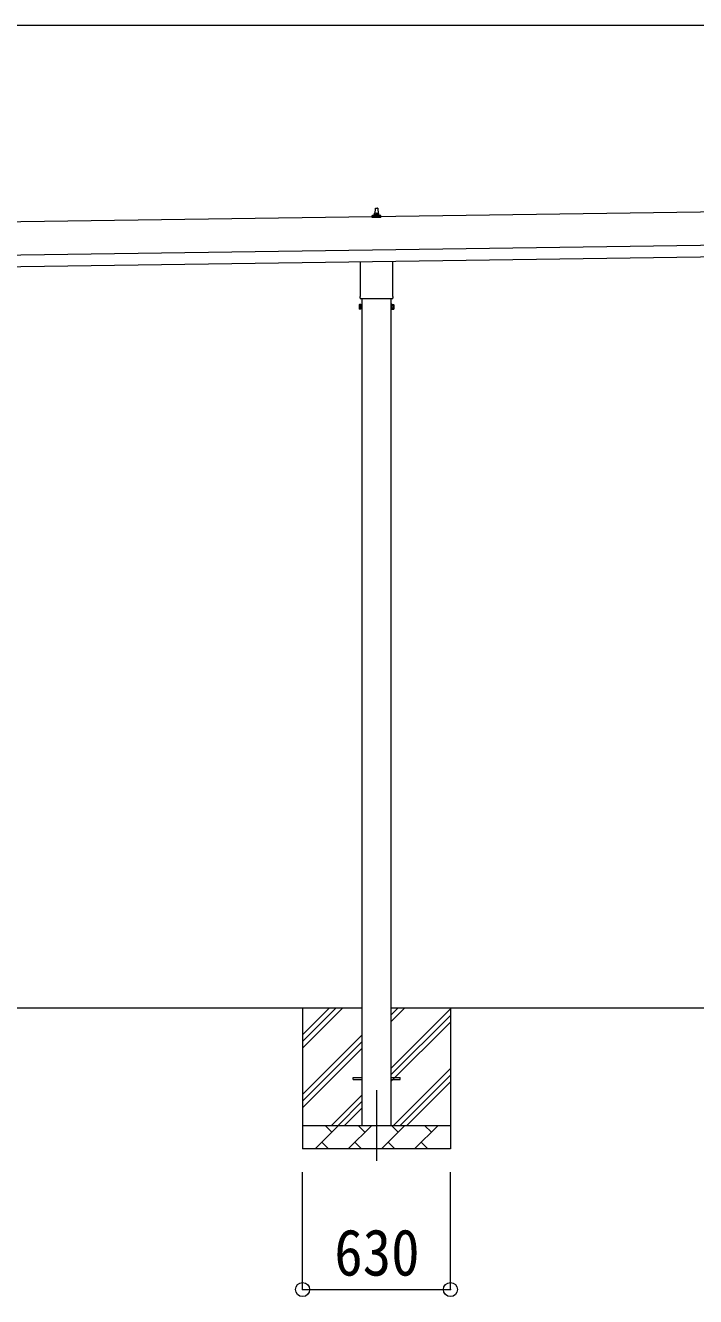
# Model space of a CAD drawing. Units: millimetres at full size, sheet at 1:60; details may follow other scales. Extents: x -16864 to 16864, y -11640 to 11640.
# Drawn here: x 2144 to 5000, y -7923 to -2506 of the extents above; entities that cross this region are included whole.
import ezdxf
from ezdxf.enums import TextEntityAlignment as Align

# ---------------------------------------------------------------- set-up
doc = ezdxf.new("R2010")
doc.units = ezdxf.units.MM
doc.header["$LTSCALE"] = 60
doc.header["$PDMODE"] = 32
doc.header["$PDSIZE"] = 60
doc.linetypes.add('CHAIN1', pattern=[8, 5, -1, 1, -1])
for name, color, linetype, lineweight in [('0-1_Defpoints', 7, 'CHAIN1', 9), ('0-2_TEXT1', 4, 'Continuous', 9), ('0-3_SHAPE', 7, 'Continuous', 9), ('0-8_TABLE1', 6, 'Continuous', 9)]:
    doc.layers.add(name, color=color, linetype=linetype, lineweight=lineweight)
doc.styles.add('ＭＳ ゴシック', font='')
doc.styles.get('ＭＳ ゴシック').set_extended_font_data('MS Gothic')

msp = doc.modelspace()

# ---------------------------------------------------------------- linework, layer by layer
at = {"layer": '0-1_Defpoints'}
msp.add_line((3640.59, -7043.97), (3640.59, -7392.97), dxfattribs=at)
at = {"layer": '0-2_TEXT1'}
for p, q in [((6480.66, -3281.28), (850.19, -3361.72)), ((3634.9, -3309), (3635.62, -3285.48)), ((3636.62, -3284.5), (3645.17, -3284.5)), ((3646.17, -3285.48), (3646.9, -3309)), ((3622.65, -3324.5), (3622.65, -3316.79)), ((3659.15, -3324.5), (3622.65, -3324.5)), ((3623.03, -3316), (3658.76, -3316)), ((3623.41, -3315.82), (3630.13, -3314.19)), ((3630.51, -3314), (3651.28, -3314)), ((3630.9, -3313.22), (3630.9, -3309)), ((3631.9, -3309), (3649.9, -3309)), ((3650.9, -3313.22), (3650.9, -3309)), ((3658.38, -3315.82), (3651.66, -3314.19)), ((3659.15, -3324.5), (3659.15, -3316.79)), ((852.19, -3501.7), (6482.66, -3421.27)), ((852.91, -3551.7), (6483.37, -3471.26)), ((3572.29, -3658.49), (3572.29, -3512.85)), ((3708.89, -3510.9), (3708.89, -3658.49)), ((3570.59, -3667.26), (3570.59, -3661.76)), ((3708.53, -3670.76), (3572.65, -3670.76)), ((3578.09, -3670.76), (3578.09, -7193.97)), ((3703.09, -7193.97), (3703.09, -3670.76)), ((3710.59, -3661.76), (3710.59, -3667.26)), ((3566.59, -3696.76), (3567.35, -3695.45)), ((3566.59, -3696.76), (3566.59, -3713.76)), ((3566.59, -3713.76), (3567.35, -3715.08)), ((3573.59, -3700.35), (3567.35, -3700.35)), ((3573.59, -3710.17), (3567.35, -3710.17)), ((3573.59, -3715.08), (3567.35, -3715.08)), ((3576.09, -3714.46), (3573.59, -3714.46)), ((3705.09, -3714.46), (3707.59, -3714.46)), ((3707.59, -3700.35), (3713.83, -3700.35)), ((3707.59, -3710.17), (3713.83, -3710.17)), ((3707.59, -3715.08), (3713.83, -3715.08)), ((3714.59, -3696.76), (3713.83, -3695.45)), ((3714.59, -3713.76), (3713.83, -3715.08)), ((3714.59, -3696.76), (3714.59, -3713.76)), ((3540.59, -6989.47), (3578.09, -6989.47)), ((3540.59, -6998.47), (3540.59, -6989.47)), ((3540.59, -6989.47), (3578.09, -6989.47)), ((3540.59, -6998.47), (3540.59, -6989.47)), ((3540.59, -6998.47), (3578.09, -6998.47)), ((3540.59, -6998.47), (3578.09, -6998.47)), ((3703.09, -6989.47), (3740.59, -6989.47)), ((3703.09, -6989.47), (3740.59, -6989.47)), ((3703.09, -6998.47), (3740.59, -6998.47)), ((3703.09, -6998.47), (3740.59, -6998.47)), ((3740.59, -6998.47), (3740.59, -6989.47)), ((3740.59, -6998.47), (3740.59, -6989.47))]:
    msp.add_line(p, q, dxfattribs=at)
for points in [[(3573.59, -3715.08), (3573.59, -3695.45), (3567.35, -3695.45)], [(3573.59, -3714.46), (3573.59, -3696.06), (3576.09, -3696.06)], [(3707.59, -3714.46), (3707.59, -3696.06), (3705.09, -3696.06)], [(3707.59, -3715.08), (3707.59, -3695.45), (3713.83, -3695.45)]]:
    msp.add_lwpolyline(points, dxfattribs=at)
for points in [[(3576.09, -3715.76), (3576.09, -3694.76), (3578.09, -3694.76), (3578.09, -3715.76)], [(3705.09, -3715.76), (3705.09, -3694.76), (3703.09, -3694.76), (3703.09, -3715.76)]]:
    msp.add_lwpolyline(points, close=True, dxfattribs=at)
for centre, radius, start, end in [((3636.62, -3285.5), 1, 90, 178.60509), ((3645.17, -3285.5), 1, 1.39491, 90), ((3623.65, -3316.79), 1, 103.62699, 180), ((3629.9, -3313.22), 1, 283.62699, 0), ((3634.98, -3309.64), 4.13, 90, 171.17633), ((3631.9, -3310), 1, 90, 180), ((3644.23, -3309), 4.83, 133.60282, 180), ((3637.56, -3309), 4.83, 0, 46.39718), ((3646.81, -3309.64), 4.13, 8.82367, 90), ((3649.9, -3310), 1, 0, 90), ((3651.9, -3313.22), 1, 180, 256.37301), ((3658.15, -3316.79), 1, 0, 76.37301), ((3574.59, -3661.76), 4, 125.09963, 180), ((3574.59, -3667.26), 4, 180, 194.47751), ((3574.59, -3667.26), 4, 194.47751, 241.04498), ((3706.59, -3667.26), 4, 298.95502, 345.52249), ((3706.59, -3661.76), 4, 0, 54.90037), ((3706.59, -3667.26), 4, 345.52249, 0), ((3570.93, -3697.9), 4.34, 145.61575, 214.38425), ((3582.83, -3705.26), 16.24, 162.41205, 197.58795), ((3570.93, -3712.62), 4.34, 145.61575, 214.38425), ((3710.24, -3697.9), 4.34, 325.61575, 34.38425), ((3698.35, -3705.26), 16.24, 342.41205, 17.58795), ((3710.24, -3712.62), 4.34, 325.61575, 34.38425)]:
    msp.add_arc(centre, radius, start, end, dxfattribs=at)
at = {"layer": '0-3_SHAPE'}
for p, q in [((3578.09, -6693.97), (1803.09, -6693.97)), ((3325.59, -6693.97), (3325.59, -7293.97)), ((3325.59, -6807.46), (3439.07, -6693.97)), ((3325.59, -6835.74), (3467.36, -6693.97)), ((3325.59, -6864.03), (3495.64, -6693.97)), ((5478.09, -6693.97), (3703.09, -6693.97)), ((3703.09, -6722.8), (3731.91, -6693.97)), ((3703.09, -6751.08), (3760.2, -6693.97)), ((3703.09, -6949.07), (3955.59, -6696.57)), ((3955.59, -6693.97), (3955.59, -7293.97)), ((3703.09, -6977.36), (3955.59, -6724.86)), ((3703.09, -7005.64), (3955.59, -6753.14)), ((3325.59, -7062.02), (3578.09, -6809.52)), ((3325.59, -7090.3), (3578.09, -6837.8)), ((3325.59, -7118.58), (3578.09, -6866.08)), ((3712.75, -7193.97), (3955.59, -6951.13)), ((3741.03, -7193.97), (3955.59, -6979.42)), ((3769.31, -7193.97), (3955.59, -7007.7)), ((3448.19, -7193.97), (3578.09, -7064.07)), ((3476.47, -7193.97), (3578.09, -7092.36)), ((3504.76, -7193.97), (3578.09, -7120.64)), ((3325.59, -7193.97), (3955.59, -7193.97)), ((3378.46, -7293.97), (3478.46, -7193.97)), ((3449.9, -7222.53), (3421.35, -7193.97)), ((3519.88, -7293.97), (3619.88, -7193.97)), ((3591.32, -7222.53), (3562.77, -7193.97)), ((3661.3, -7293.97), (3761.3, -7193.97)), ((3732.75, -7222.53), (3704.19, -7193.97)), ((3802.72, -7293.97), (3902.72, -7193.97)), ((3874.17, -7222.53), (3845.61, -7193.97)), ((3955.59, -7293.97), (3325.59, -7293.97)), ((3407.01, -7265.42), (3435.56, -7293.97)), ((3548.43, -7265.42), (3576.98, -7293.97)), ((3689.85, -7265.42), (3718.41, -7293.97)), ((3831.27, -7265.42), (3859.83, -7293.97))]:
    msp.add_line(p, q, dxfattribs=at)
at = {"layer": '0-8_TABLE1'}
for p, q in [((12166.59, -2506.34), (817.59, -2506.34)), ((3325.59, -7892.97), (3325.59, -7392.97)), ((3955.59, -7892.97), (3955.59, -7392.97)), ((3325.59, -7892.97), (3955.59, -7892.97))]:
    msp.add_line(p, q, dxfattribs=at)
for p in [(3325.59, -7892.97), (3955.59, -7892.97)]:
    msp.add_point(p, dxfattribs=at)

# ---------------------------------------------------------------- texts
at = {"layer": '0-8_TABLE1', "color": 7, "style": 'ＭＳ ゴシック', "width": 0.9}
msp.add_text('630', height=197.9, dxfattribs=at).set_placement((3460.59, -7892.97), align=Align.BOTTOM_LEFT)

doc.saveas('drawing.dxf')
